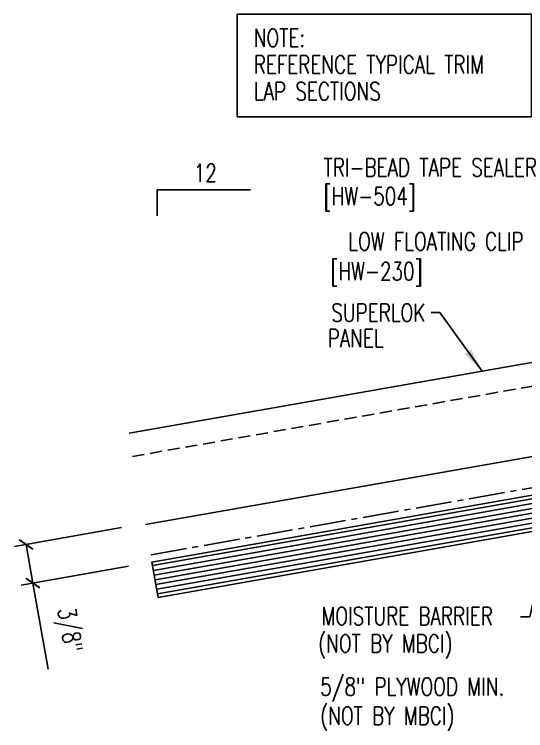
# Model space of a CAD drawing. Header units: inches. Extents: x -2 to 189, y 14 to 99.
# Drawn here: x -1.96 to 8.73, y 16.45 to 31.42 of the extents above; entities that cross this region are included whole.
import ezdxf
from ezdxf.enums import TextEntityAlignment as Align

# ---------------------------------------------------------------- set-up
doc = ezdxf.new("R2010")
doc.units = ezdxf.units.IN
doc.header["$MEASUREMENT"] = 0
doc.linetypes.add('CENTER2', pattern=[1.125, 0.75, -0.125, 0.125, -0.125])
doc.linetypes.add('DASH2', pattern=[0.1875, 0.125, -0.0625])
for name, color, linetype in [('BARRIER', 253, 'CENTER2'), ('DIM', 2, 'Continuous'), ('MARK', 1, 'Continuous'), ('PANEL', 11, 'Continuous'), ('TEXT', 2, 'Continuous'), ('wood', 3, 'Continuous')]:
    doc.layers.add(name, color=color, linetype=linetype)
doc.styles.add('TEXT', font='SIMPLEX', dxfattribs={"width": 0.75, "height": 6})
doc.styles.add('TEXT1', font='ROMANS.shx', dxfattribs={"width": 0.75, "height": 0.375})
doc.dimstyles.new('DETAIL', dxfattribs={"dimscale": 4, "dimtxt": 0.375, "dimasz": 0.0625, "dimexe": 0.0625, "dimexo": 0.125, "dimgap": 0.0625, "dimtad": 1, "dimdec": 4, "dimzin": 3, "dimdsep": 46, "dimlunit": 4, "dimtxsty": 'TEXT1', "dimblk": 'ARCHTICK', "dimcen": 0.0625, "dimclrd": 7, "dimclre": 7, "dimclrt": 2, "dimadec": 0, "dimazin": 0, "dimtfac": 0.59375, "dimtdec": 4, "dimtmove": 0, "dimatfit": 3, "dimfxl": 0, "dimfrac": 2, "dimtolj": 1, "dimtzin": 3, "dimarcsym": 0})
doc.dimstyles.new('DETAIL$7', dxfattribs={"dimscale": 4, "dimtxt": 6, "dimasz": 0.125, "dimexe": 0.0625, "dimexo": 0.125, "dimgap": 0.0625, "dimtad": 1, "dimdec": 5, "dimzin": 3, "dimdsep": 46, "dimlunit": 4, "dimtxsty": 'TEXT', "dimblk": 'ARCHTICK', "dimcen": 0.0625, "dimclrd": 7, "dimclre": 7, "dimclrt": 2, "dimadec": 0, "dimazin": 0, "dimtfac": 0.666667, "dimtdec": 5, "dimtmove": 0, "dimatfit": 3, "dimfxl": 0, "dimfrac": 2, "dimtolj": 1, "dimtzin": 3, "dimarcsym": 0})

# ---------------------------------------------------------------- blocks, each defined once
blk = doc.blocks.new('_ArchTick')
at = {"color": 0, "linetype": 'ByBlock', "const_width": 0.15}
blk.add_lwpolyline([(-0.5, -0.5), (0.5, 0.5)], dxfattribs=at)
blk = doc.blocks.new('*D19')
at = {"layer": 'DEFPOINTS', "color": 0}
for p in [(0.776, 20.776), (0.919, 19.968), (-1.569, 19.53)]:
    blk.add_point(p, dxfattribs=at)
at = {"layer": 'DIM', "color": 7, "lineweight": -2}
for p, q in [((0.284, 20.689), (-1.957, 20.294)), ((-1.711, 20.337), (-1.569, 19.53)), ((0.426, 19.882), (-1.815, 19.486)), ((-1.569, 19.53), (-1.251, 17.732))]:
    blk.add_line(p, q, dxfattribs=at)
at = {"layer": 'DIM', "color": 7, "lineweight": -2, "xscale": 0.25, "yscale": 0.25, "zscale": 0.25}
for p, rotation in [((-1.711, 20.337), 99.99999999999906), ((-1.569, 19.53), 279.9999999999991)]:
    blk.add_blockref('_ArchTick', p, dxfattribs=dict(at, rotation=rotation))
at = {"layer": 'DIM', "color": 2, "insert": (-0.85, 18.539), "char_height": 0.375, "attachment_point": 5, "rotation": 280, "style": 'TEXT1'}
blk.add_mtext('\\A1;3/8"', dxfattribs=at)
blk = doc.blocks.new('dsc-HW-504')
at = {"layer": 'TEXT', "style": 'TEXT1', "width": 0.75}
for s, p in [('TRI-BEAD TAPE SEALER', (0, 0)), ('[HW-504]', (0, -0.6))]:
    blk.add_text(s, height=0.375, dxfattribs=at).set_placement(p)
at = {"layer": 'TEXT', "style": 'TEXT1', "flags": 1}
for tag, p in [('COLOR', (0, -1.2)), ('CALC', (0, -1.2)), ('OPT1', (0, -1.2)), ('OPT2', (0, -1.2)), ('OPT3', (0, -1.2)), ('GAGE', (0, -1.2)), ('SHPLN', (0, -1.2)), ('PART', (0, -1.2)), ('DESCRIPTION', (0, -1.2)), ('MULTIPLE', (0, -1.2)), ('SPARE1', (0, -1.8)), ('SPARE2', (0, -1.8)), ('SPARE3', (0, -1.8)), ('SPARE4', (0, -1.8)), ('SPARE5', (0, -1.8)), ('SPARE6', (0, -1.8)), ('SPARE7', (0, -1.8)), ('SPARE8', (0, -1.8)), ('SPARE9', (0, -1.8)), ('SPARE10', (0, -1.8))]:
    blk.add_attdef(tag, p, '', height=0.375, dxfattribs=at)
blk = doc.blocks.new('slopl1')
at = {"layer": 'MARK', "color": 6}
blk.add_lwpolyline([(0, 0), (0, 0.1368), (0.4871, 0.1368)], dxfattribs=at)
at = {"layer": 'MARK', "color": 2, "style": 'TEXT1', "width": 0.75}
blk.add_text('12', height=0.09375, dxfattribs=at).set_placement((0.1909, 0.1779))
blk.add_attdef('SLOPL1', text='', height=0.0938, dxfattribs=at).set_placement((-0.0549, 0.0243), align=Align.RIGHT)
blk = doc.blocks.new('A$C30686E82')
for p, q in [((-2.715, 0.761), (3.437, 0.761)), ((-2.715, 0.761), (-2.715, -1.379)), ((3.437, 0.761), (3.437, -1.379)), ((-2.715, -1.379), (3.437, -1.379))]:
    blk.add_line(p, q)
at = {"layer": 'TEXT', "style": 'TEXT1', "width": 0.75}
for s, p in [('NOTE:', (-2.368, 0.081)), ('REFERENCE TYPICAL TRIM', (-2.368, -0.477)), ('LAP SECTIONS', (-2.368, -1.035))]:
    blk.add_text(s, height=0.375, dxfattribs=at).set_placement(p)

msp = doc.modelspace()

# ---------------------------------------------------------------- linework, layer by layer
at = {"layer": 'BARRIER'}
msp.add_line((0.90031, 20.11989), (20.26321, 23.53413), dxfattribs=at)
at = {"layer": 'PANEL', "color": 8, "linetype": 'DASH2', "ltscale": 2}
msp.add_line((0.5115, 22.17506), (17.90481, 25.23342), dxfattribs=at)
at = {"layer": 'PANEL'}
msp.add_lwpolyline([(0.78546, 20.75259), (18.1565, 23.80675), (17.81962, 25.71728), (0.44384, 22.662)], dxfattribs=at)
at = {"layer": 'wood', "color": 3, "linetype": 'Continuous'}
for p, q in [((0.9188, 19.96839), (20.26273, 23.37924)), ((1.04904, 19.22978), (20.26273, 22.61767)), ((0.9188, 19.96839), (1.04904, 19.22978))]:
    msp.add_line(p, q, dxfattribs=at)
at = {"layer": 'wood', "color": 9, "linetype": 'Continuous'}
for p, q in [((0.93182, 19.89453), (20.26273, 23.30309)), ((0.94919, 19.79604), (20.26273, 23.20154)), ((0.96655, 19.69756), (20.26273, 23.1)), ((0.98392, 19.59908), (20.26273, 22.99846)), ((1.00128, 19.5006), (20.26273, 22.89692)), ((1.01865, 19.40212), (20.26273, 22.79537)), ((1.03601, 19.30364), (20.26273, 22.69383))]:
    msp.add_line(p, q, dxfattribs=at)

# ---------------------------------------------------------------- block references
msp.add_blockref('A$C30686E82', (5.41573, 30.65553))
at = {"layer": 'MARK', "xscale": 4, "yscale": 4, "zscale": 4}
msp.add_blockref('slopl1', (1.02814, 27.20249), dxfattribs=at)
at = {"layer": 'TEXT'}
msp.add_blockref('dsc-HW-504', (4.50578, 28.02902), dxfattribs=at)

# ---------------------------------------------------------------- texts
at = {"layer": 'TEXT', "style": 'TEXT1', "width": 0.75}
for s, p in [('LOW FLOATING CLIP', (8.68512, 26.48342)), ('[HW-230]', (6.57578, 25.85835)), ('SUPERLOK', (6.63275, 24.99381)), ('PANEL', (5.76104, 24.46185))]:
    msp.add_text(s, height=0.375, dxfattribs=at).set_placement(p, align=Align.RIGHT)
for s, p in [('MOISTURE BARRIER', (4.46171, 18.65358)), ('(NOT BY MBCI)', (4.39269, 18.07937)), ('5/8" PLYWOOD MIN.', (4.43502, 17.17733)), ('(NOT BY MBCI)', (4.43502, 16.57019))]:
    msp.add_text(s, height=0.375, dxfattribs=at).set_placement(p)

# ---------------------------------------------------------------- dimensions: what is measured, and where the dimension line sits
at = {"layer": 'DIM'}
dim = msp.add_linear_dim(base=(-1.56851, 19.52981), p1=(0.77642, 20.77588), p2=(0.9188, 19.96839), angle=280, text='3/8"', dimstyle='DETAIL', dxfattribs=at)
dim.commit()
dim.dimension.update_dxf_attribs({"geometry": '*D19', "text_midpoint": (-1.37742, 18.44608), "dimtype": 160})

# ---------------------------------------------------------------- leaders
for points in [[(7.81879, 23.95878), (6.93107, 25.18624), (6.75111, 25.18624)], [(9.41846, 21.62189), (8.81806, 18.82623), (8.62342, 18.82623)]]:
    msp.add_leader(points, dimstyle='DETAIL$7')

doc.saveas('drawing.dxf')
